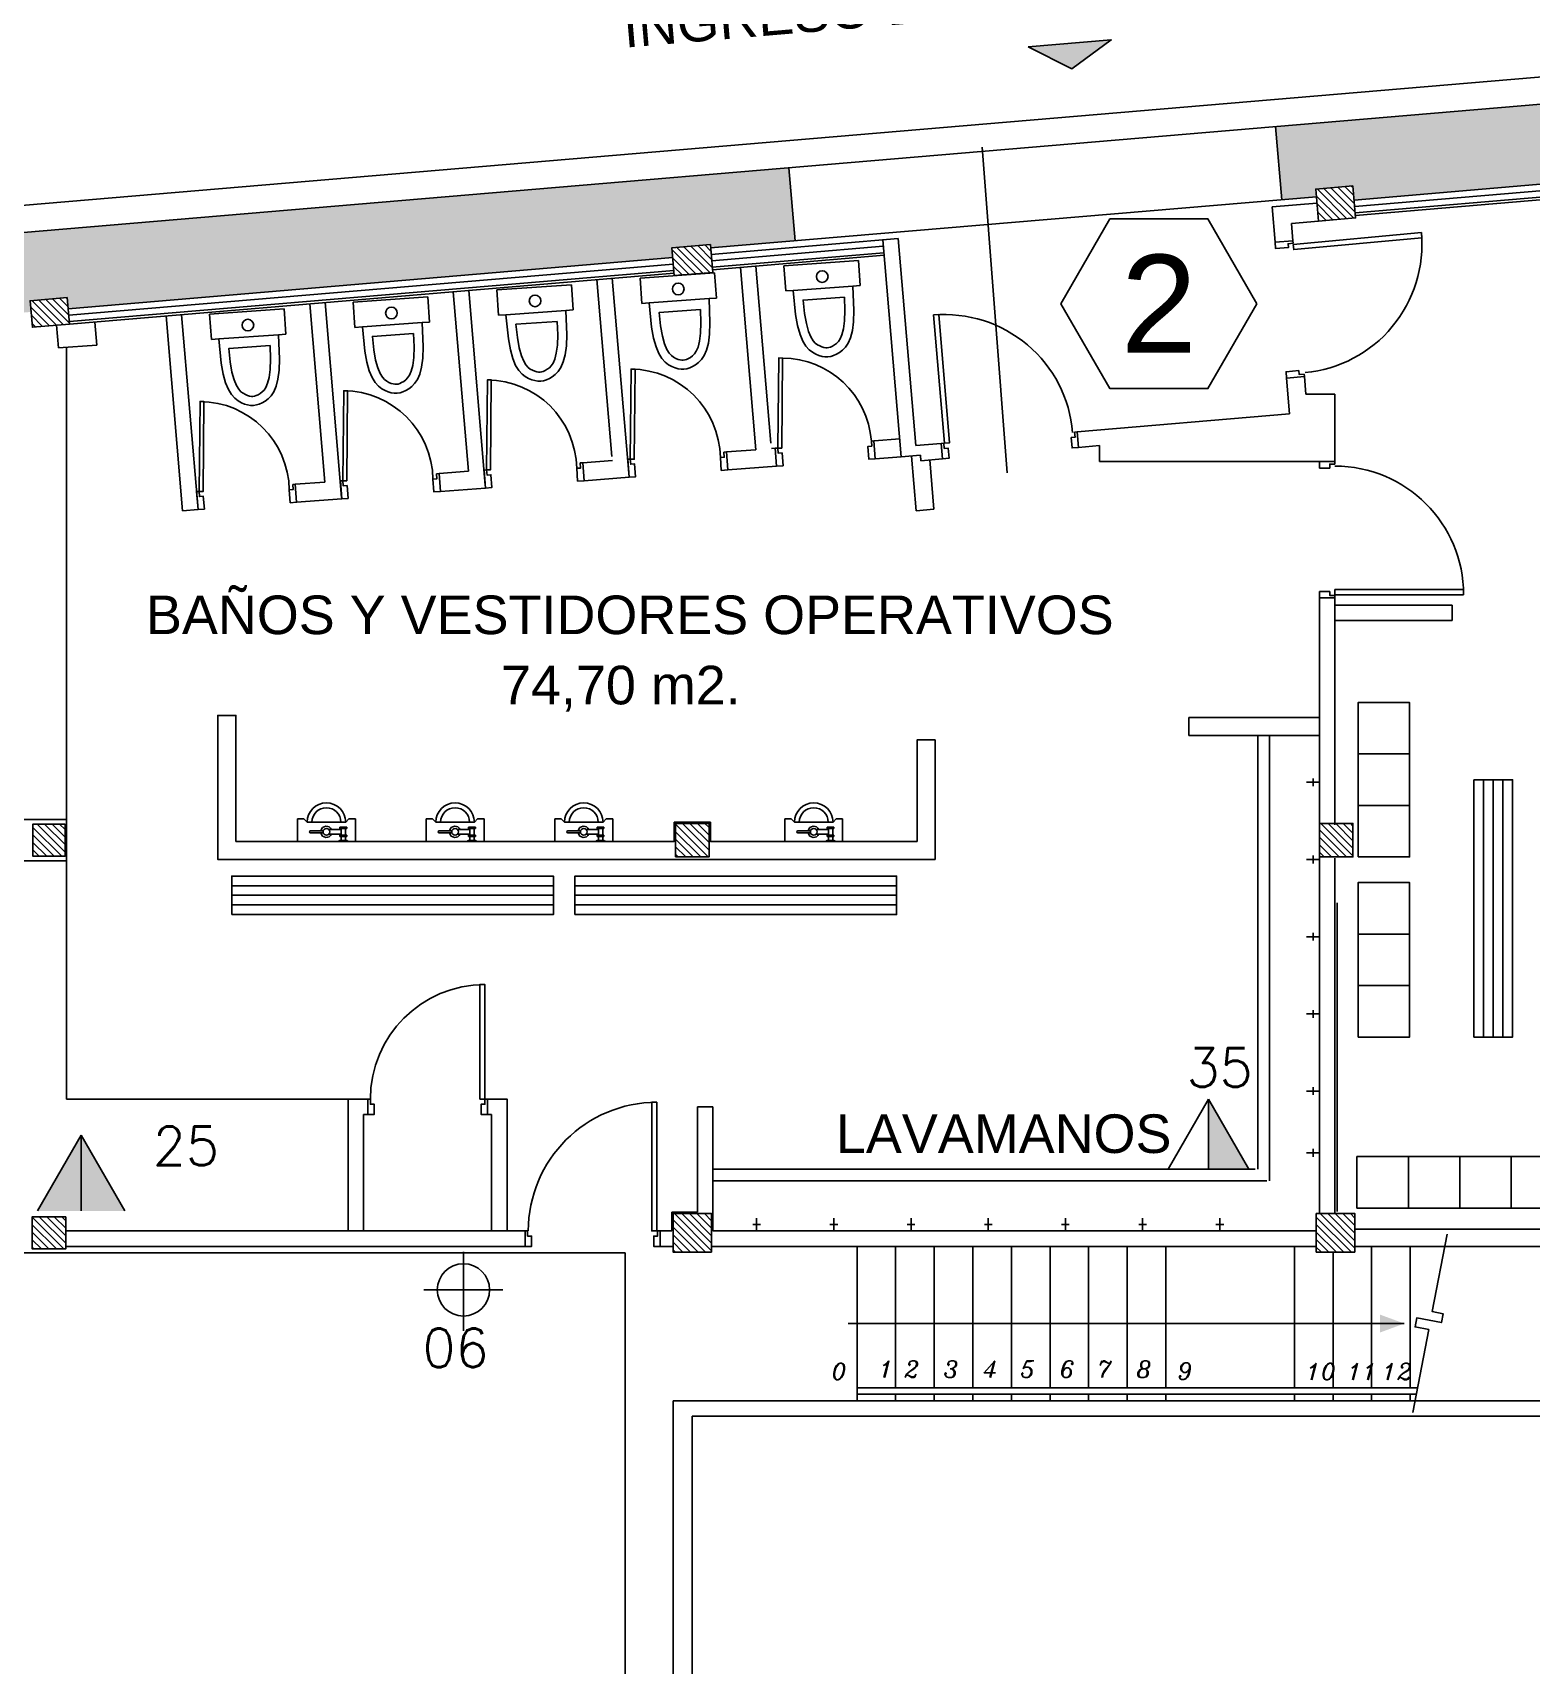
# Model space of a CAD drawing. Header units: millimetres. Extents: x -107 to 237943, y 136 to 168336.
# Drawn here: x 115936 to 127584, y 118508 to 131198 of the extents above; entities that cross this region are included whole.
import ezdxf

# ---------------------------------------------------------------- set-up
doc = ezdxf.new("R2010")
doc.units = ezdxf.units.MM
for name, pattern in [('CONTINUA', [0]), ('DASHED2', [0.375, 0.25, -0.125]), ('HIDDEN2', [4.762499999999999, 3.175, -1.5875])]:
    doc.linetypes.add(name, pattern=pattern)
for name, color, linetype in [('areas verdes', 82, 'Continuous'), ('edificios', 7, 'Continuous'), ('Extintores CO2', 1, 'Continuous'), ('Extintores pqs', 5, 'Continuous'), ('Hidrantes', 5, 'Continuous'), ('mobiliario', 34, 'Continuous'), ('sanitarios', 124, 'CONTINUA'), ('textos', 7, 'Continuous')]:
    doc.layers.add(name, color=color, linetype=linetype)
for name, color, linetype, lineweight in [('Evacuación', 94, 'DASHED2', 35), ('Línea Hidrante', 1, 'Continuous', 60), ('Zona de Seguridad', 94, 'Continuous', 9)]:
    doc.layers.add(name, color=color, linetype=linetype, lineweight=lineweight)
doc.styles.add('CUADRO', font='arial.ttf', dxfattribs={"height": 0.8})
doc.styles.get("Standard").update_dxf_attribs({"font": 'romans.shx', "width": 0.87})
doc.styles.add('style1', font='arial.ttf')
doc.styles.add('TEXTO', font='ITALIC.SHX', dxfattribs={"height": 0.25})
pattern_1 = [(37.50000000000001, (0, 0), (-4.800093887952137, 146.8239711988027), [0, -115.824, 0, -129.54, 0, -123.825]), (7.499999999999999, (0, 0), (134.8569849414008, 215.0475301705063), [0, -62.48400000000001, 0, -104.394, 0, -40.005]), (327.5, (-93.726, 0), (237.2977110724374, 0.4311554035637286), [0, -38.09999999999999, 0, -137.16, 0, -179.07]), (317.5, (-93.726, 0), (229.0669357416892, 66.87879697716488), [0, -19.05, 0, -89.916, 0, -102.87])]
pattern_2 = [(315, (0, 0), (29.18583239347475, 29.18583239347474), [])]

# ---------------------------------------------------------------- blocks, each defined once
blk = doc.blocks.new('INODORO')
at = {"layer": 'sanitarios'}
for p, q in [((0, 0.3121054201341771), (0, -0.3121054201341771)), ((0.2115071796590291, 0.3121054201341771), (0, 0.3121054201341771)), ((0.2115071796590291, 0.2503305696209814), (0.2115071796590291, 0.3121054201341771)), ((0.2115071796590291, -0.2503305696209885), (0.2115071796590291, 0.2503305696209814)), ((0.2115071796590291, -0.3121054201341771), (0.2115071796590291, -0.2503305696209885)), ((0, -0.3121054201341771), (0.2115071796590291, -0.3121054201341771))]:
    blk.add_line(p, q, dxfattribs=at)
blk.add_lwpolyline([(0.2115071796590291, -0.2503305696209885), (0.4143283384887493, -0.2440916638737392), (0.5074643085791157, -0.2341922643520995), (0.5815197301209043, -0.218963123400485), (0.6390573869308858, -0.1994432159516961), (0.6826400628258851, -0.1766715169384767), (0.7148305416227139, -0.1516870012935989), (0.7381916071381971, -0.1255286439497922), (0.7552860431891304, -0.09923541983984308), (0.7682495029562189, -0.07363547023410888), (0.7775091170755424, -0.04871360175332029), (0.783064885547156, -0.02424378735583943), (0.7849168083709905, 0), (0.783064885547156, 0.02424378735582522), (0.7775091170755424, 0.04871360175332029), (0.7682495029561913, 0.07363547023409467), (0.7552860431891304, 0.09923541983984308), (0.7381916071382246, 0.1255286439497922), (0.7148305416227139, 0.1516870012935847), (0.6826400628258851, 0.1766715169384661), (0.6390573869308858, 0.1994432159516997), (0.5815197301209043, 0.218963123400485), (0.5074643085791157, 0.2341922643520711), (0.4143283384887493, 0.2440916638737143), (0.2115071796590291, 0.2503305696209814)], dxfattribs=at)
blk.add_lwpolyline([(0.2972388820518068, -0.1725213394974894), (0.4091952644218919, -0.1690774911266537), (0.4958990345656593, -0.1598617685668913), (0.5618068154772073, -0.1463081506897197), (0.609413930109918, -0.1301572240956297), (0.6418840528714425, -0.1131917705693546), (0.6633511261118299, -0.09653018468211982), (0.6783267769290076, -0.0797613251764524), (0.6900842356556041, -0.06167699081524702), (0.6992974868136441, -0.04348286906159871), (0.7053409950454945, -0.02721701657833719), (0.7085680614872043, -0.01300373226290574), (0.7095613843628783, 1.4210854715202e-14), (0.708568061487231, 0.01300373226290574), (0.7053409950454945, 0.02721701657829811), (0.6992974868136441, 0.04348286906155963), (0.6900842356556041, 0.06167699081525058), (0.6783267769290342, 0.07976132517643819), (0.6633511261118299, 0.09653018468213403), (0.6418840528714282, 0.1131917705693688), (0.609413930109918, 0.1301572240956297), (0.5618068154772349, 0.1463081506897055), (0.4958990345656327, 0.1598617685668806), (0.4091952644218244, 0.1690774911266537), (0.2972388820518068, 0.1725213394974894)], close=True, dxfattribs=at)
blk.add_circle((0.113343560391427, 0), 0.04857581159633313, dxfattribs=at)
blk = doc.blocks.new('uri')
at = {"layer": 'edificios', "color": 116}
for p, q in [((-225, 175), (-225, 0)), ((-225, 175), (-175, 175)), ((-175, 175), (-150, 150)), ((-150, 150), (150, 150)), ((150, 150), (175, 175)), ((175, 175), (225, 175)), ((225, 0), (225, 175)), ((-225, 0), (225, 0)), ((-122.5, 83.75), (-24.50000000186265, 83.75)), ((-24.50000000186265, 66.25249999575317), (-122.5, 66.25249999575317)), ((19.32500000111759, 57.5), (113.75, 57.5)), ((113.75, 92.49999999068677), (19.59999999962747, 92.49999999068677)), ((96.25, 0), (166.25, 0)), ((105, 101.2499999906868), (105, 110.0025000050664)), ((105, 110.0025000050664), (157.5, 110.0025000050664)), ((157.5, 101.2499999906868), (105, 101.2499999906868)), ((105, 40), (105, 48.75)), ((105, 48.75), (157.5, 48.75)), ((157.5, 40), (105, 40)), ((105, 8.75), (157.5, 8.75)), ((113.75, 48.75), (113.75, 101.2499999906868)), ((113.75, 8.75), (113.75, 40)), ((148.75, 101.2499999906868), (148.75, 48.75)), ((148.75, 40), (148.75, 8.75)), ((157.5, 110.0025000050664), (157.5, 101.2499999906868)), ((157.5, 48.75), (157.5, 40))]:
    blk.add_line(p, q, dxfattribs=at)
blk.add_circle((0, 75), 26.25000000000277, dxfattribs=at)
for centre, radius, start, end in [((0, 150), 150.0000000000021, 0, 180), ((0, 150), 112.4999999999918, 0, 180), ((-122.5, 75), 8.749999999995595, 90, 270), ((0, 75), 43.74999999999626, 191.422999999988, 337.1495300004332), ((0, 75), 43.75000000001253, 23.4137000010047, 168.1236999993005), ((105.3749999962747, -0.3850000072270632), 9.142245000001584, 92.40840000043647, 177.5915999995635), ((157.1249999944121, -0.3850000072270632), 9.142245000001584, 2.408400000436477, 87.59159999956353)]:
    blk.add_arc(centre, radius, start, end, dxfattribs=at)
blk = doc.blocks.new('A$C375343D7')
at = {"layer": 'Extintores pqs', "lineweight": -2}
blk.add_hatch(color=256, dxfattribs=at).paths.add_polyline_path([(0, 0.9000000000014552), (0, 0), (0.5196152422686282, 0)])
for p, q in [((0, 0.9000000000014552), (-0.5196152422686282, 0)), ((0, 0), (0, 0.9000000000014552)), ((0, 0.9000000000014552), (0.5196152422686282, 0)), ((-0.5196152422686282, 0), (0, 0)), ((0.5196152422686282, 0), (0, 0))]:
    blk.add_line(p, q, dxfattribs=at)

msp = doc.modelspace()

# ---------------------------------------------------------------- hatches: boundary and pattern name
h = msp.add_hatch(color=256)
h.dxf.hatch_style = 1
h.paths.add_polyline_path([(123672.7262246757, 131086.7808827777), (124012.2903680853, 130916.957471806), (124318.5047150852, 131141.4047308559)])
at = {"layer": 'areas verdes'}
h = msp.add_hatch(dxfattribs=at)
h.set_pattern_fill('AR-SAND', color=82, scale=3)
h.set_pattern_definition(pattern_1)
edge = h.paths.add_edge_path()
edge.add_arc((140845.8633712428, 127622.9747015378), 750, 0, 45.41777620433266)
edge.add_arc((134074.4402825054, 120750.8535896596), 10397.70538366041, 45.4225040356586, 95.49150742444851)
edge.add_line((133079.3984844643, 131100.8376024758), (125595.9682052913, 130467.843836434))
edge.add_line((125595.9682052913, 130467.843836434), (125644.0069300757, 129899.9165251243))
edge.add_line((125644.0069300757, 129899.9165251243), (125913.3298370075, 129922.6974844946))
edge.add_line((125913.3298370075, 129922.6974844946), (125908.2764930808, 129982.4395372296))
edge.add_line((125908.2764930808, 129982.4395372296), (126197.2445812899, 130006.8822047761))
edge.add_line((126197.2445812899, 130006.8822047761), (126206.5159379455, 129897.2736195934))
edge.add_line((126206.5159379455, 129897.2736195934), (130919.6851008039, 130295.9419557831))
edge.add_line((130919.6851008039, 130295.9419557831), (130912.0994453584, 130385.6217072963))
edge.add_line((130912.0994453584, 130385.6217072963), (131201.0675335675, 130410.0643748428))
edge.add_line((131201.0675335675, 130410.0643748428), (131208.653189013, 130320.3846233296))
edge.add_line((131208.653189013, 130320.3846233296), (133081.6552219538, 130478.8144564951))
edge.add_arc((133317.6533913683, 127688.7777427522), 2800.000000000038, 9.094947017729282e-13, 94.83491432300599, ccw=False)
edge.add_line((136117.6533913684, 127688.7777427523), (136117.6533913685, 126892.3050377548))
edge.add_line((136117.6533913685, 126892.3050377548), (136177.6533913685, 126892.3050377548))
edge.add_line((136177.6533913685, 126892.3050377548), (136177.6533913685, 126612.3050377548))
edge.add_line((136177.6533913685, 126612.3050377548), (136117.6533913685, 126612.3050377548))
edge.add_line((136117.6533913685, 126612.3050377548), (136117.6533913685, 122019.3050377548))
edge.add_line((136117.6533913685, 122019.3050377548), (136167.5478497367, 122019.3050377548))
edge.add_line((136167.5478497367, 122019.3050377548), (136167.5478497367, 121719.3050377548))
edge.add_line((136167.5478497367, 121719.3050377548), (136117.5478497367, 121719.3050377548))
edge.add_line((136117.5478497367, 121719.3050377548), (136117.5478497367, 117959.3050377546))
edge.add_line((136117.5478497367, 117959.3050377546), (136167.5478497367, 117959.3050377546))
edge.add_line((136167.5478497367, 117959.3050377546), (136167.5478497367, 117659.3050377546))
edge.add_line((136167.5478497367, 117659.3050377546), (136117.5478497367, 117659.3050377546))
edge.add_line((136117.5478497367, 117659.3050377546), (136117.5478497367, 113899.1551734884))
edge.add_line((136117.5478497367, 113899.1551734884), (136167.5478497367, 113899.1551734884))
edge.add_line((136167.5478497367, 113899.1551734884), (136167.5478497367, 113599.1551734884))
edge.add_line((136167.5478497367, 113599.1551734884), (136114.5478497366, 113599.1551734884))
edge.add_line((136114.5478497366, 113599.1551734884), (136114.5478497366, 109839.1423955291))
edge.add_line((136114.5478497366, 109839.1423955291), (136167.5478497367, 109839.1423955291))
edge.add_line((136167.5478497367, 109839.1423955291), (136167.5478497367, 109539.1423955291))
edge.add_line((136167.5478497367, 109539.1423955291), (136114.5478497366, 109539.1423955291))
edge.add_line((136114.5478497366, 109539.1423955291), (136114.5478497366, 105779.1423955291))
edge.add_line((136114.5478497366, 105779.1423955291), (136167.5478497367, 105779.1423955291))
edge.add_line((136167.5478497367, 105779.1423955291), (136167.5478497367, 105479.1423955291))
edge.add_line((136167.5478497367, 105479.1423955291), (136114.5478497366, 105479.1423955291))
edge.add_line((136114.5478497366, 105479.1423955291), (136114.5478497366, 100949.1423955291))
edge.add_line((136114.5478497366, 100949.1423955291), (136167.5478497367, 100949.1423955291))
edge.add_line((136167.5478497367, 100949.1423955291), (136167.5478497367, 100649.1423955291))
edge.add_line((136167.5478497367, 100649.1423955291), (136114.5478497366, 100649.1423955291))
edge.add_line((136114.5478497366, 100649.1423955291), (136114.5478497366, 96119.14239552907))
edge.add_line((136114.5478497366, 96119.14239552907), (136167.5478497367, 96119.14239552907))
edge.add_line((136167.5478497367, 96119.14239552907), (136167.5478497367, 95819.14239552907))
edge.add_line((136167.5478497367, 95819.14239552907), (136255.7072785764, 95819.14239552907))
edge.add_line((136255.7072785764, 95819.14239552907), (136255.7072785763, 98093.34724958739))
edge.add_line((136255.7072785763, 98093.34724958739), (136305.7072785764, 98093.34724958739))
edge.add_line((136305.7072785764, 98093.34724958739), (136305.7072785764, 95819.14239552907))
edge.add_line((136305.7072785764, 95819.14239552907), (136992.5478497367, 95819.14239552907))
edge.add_line((136992.5478497367, 95819.14239552907), (136992.5478497367, 98786.30503775462))
edge.add_line((136992.5478497367, 98786.30503775462), (141047.6533913685, 98786.30503775462))
edge.add_arc((141047.6533913685, 99336.30503775462), 550, 270, 450)
edge.add_line((141047.6533913685, 99886.30503775462), (136992.5478497367, 99886.30503775462))
edge.add_line((136992.5478497367, 99886.30503775462), (136992.5478497367, 108667.3050377546))
edge.add_line((136992.5478497367, 108667.3050377546), (141047.6533913685, 108667.3050377546))
edge.add_arc((141047.6900589387, 109217.3050377546), 550.0000012222824, 269.9961801872486, 450.0038198127514)
edge.add_line((141047.6533913685, 109767.3050377546), (136992.5478497367, 109767.3050377546))
edge.add_line((136992.5478497367, 109767.3050377546), (136992.5478497367, 118567.3050377546))
edge.add_line((136992.5478497367, 118567.3050377546), (141047.6533913685, 118567.3050377546))
edge.add_arc((141047.6538457501, 119117.3050377546), 550.0000000001877, 269.9999526651943, 450.0000473348057)
edge.add_line((141047.6533913685, 119667.3050377546), (136992.5478497367, 119667.3050377546))
edge.add_line((136992.5478497367, 119667.3050377546), (136992.5478497367, 125267.3050377546))
edge.add_line((136992.5478497367, 125267.3050377546), (136992.5478497367, 126442.3050377546))
edge.add_line((136992.5478497367, 126442.3050377546), (138167.5478497367, 126442.3050377546))
edge.add_line((138167.5478497367, 126442.3050377546), (138167.5478497367, 125467.3050377546))
edge.add_line((138167.5478497367, 125467.3050377546), (141042.2959111457, 125467.3050377546))
edge.add_arc((141037.6670330364, 126025.4821830003), 558.1963382064563, 270.4751342872455, 360.0000000000015)
edge.add_line((141595.8633712428, 126025.4821830003), (141595.8633712428, 127622.9747015378))
h = msp.add_hatch(dxfattribs=at)
h.set_pattern_fill('AR-SAND', color=82, scale=3)
h.set_pattern_definition(pattern_1)
h.paths.add_polyline_path([(105918.3947582301, 128306.6280781154), (106207.3628464391, 128331.0707456619), (106217.8984790023, 128206.5155352269), (110931.0676418607, 128605.1838714166), (110923.7348415968, 128691.8742978793), (111212.7029298058, 128716.3169654258), (111220.0357300698, 128629.6265389631), (115923.2404242686, 129027.4520201641), (115915.9076240047, 129114.1424466268), (116204.8757122137, 129138.5851141734), (116212.2085124777, 129051.8946877107), (120910.4310500839, 129449.2987479928), (120904.1059108424, 129524.0763225275), (121203.0384158863, 129549.3618406791), (121205.1493021025, 129524.4063503184), (121861.1802499274, 129579.897413215), (121813.1377654395, 130147.8691727984), (101002.86650821, 128387.6106437484), (101044.6636182372, 127893.4734570334), (101244.6636182372, 127893.4734570334), (101244.6636182372, 127785.8492703608), (105928.9303907932, 128182.0728676804)])
at = {"layer": 'edificios'}
h = msp.add_hatch(dxfattribs=at)
h.set_pattern_fill('ANSI31', color=1, scale=13, angle=270)
h.set_pattern_definition(pattern_2)
h.paths.add_polyline_path([(131201.0675335675, 130410.0643748428), (130912.0994453584, 130385.6217072963), (130933.1707104848, 130136.5112864264), (131222.1387986939, 130160.9539539729)])
h.paths.add_polyline_path([(126197.2445812899, 130006.8822047761), (125908.2764930808, 129982.4395372296), (125929.3477582072, 129733.3291163597), (126218.3158464162, 129757.7717839062)])
h.paths.add_polyline_path([(121202.8938815963, 129551.4011704255), (120903.9613765524, 129526.1156522739), (120922.7361701169, 129309.407665238), (121221.6686751608, 129334.6931833896)])
h.paths.add_polyline_path([(116204.8757122137, 129138.5851141734), (115915.9076240047, 129114.1424466268), (115933.3546315292, 128907.8790181466), (116222.3227197383, 128932.3216856931)])
h.paths.add_polyline_path([(110944.8061067231, 128442.7638770094), (111233.7741949321, 128467.2065445559), (111212.7029298058, 128716.3169654258), (110923.7348415968, 128691.8742978793)])
h.paths.add_polyline_path([(106207.3628464391, 128331.0707456619), (105918.3947582301, 128306.6280781154), (105939.4660233563, 128057.5176572455), (106228.4341115654, 128081.9603247919)])
h.paths.add_polyline_path([(101212.56044132, 127913.5980226476), (100944.6636182372, 127890.9376900692), (100944.6636182372, 127640.0449342312), (101233.6317064463, 127664.4876017777)])
h.paths.add_polyline_path([(95985.35732086354, 127182.1881696662), (96264.36099223782, 127205.7879866077), (96240.76117529633, 127484.791657982), (95961.75750392204, 127461.1918410405)])
h.paths.add_polyline_path([(91295.59186601086, 127094.3692944878), (91006.58404420747, 127070.4010042596), (91027.24636336969, 126821.2563302912), (91316.25418517308, 126845.2246205194)])
h.paths.add_polyline_path([(86070.88308355438, 126402.0169561465), (86359.85117176348, 126426.459623693), (86338.77990663717, 126675.5700445629), (86049.81181842808, 126651.1273770164)])
h.paths.add_polyline_path([(81336.64265556965, 126252.4590408267), (81047.67456736058, 126228.0163732801), (81068.74583248688, 125978.9059524102), (81357.71392069595, 126003.3486199568)])
h.paths.add_polyline_path([(75931.66752884712, 125549.3986739232), (76225.61782547359, 125574.2627667722), (76204.54656034727, 125823.3731876421), (75910.5962637208, 125798.5090947931)])
h.paths.add_polyline_path([(71195.73759899964, 125404.3050377549), (70920.73759899964, 125404.3050377549), (70920.73759899964, 125129.3050377549), (71195.73759899964, 125129.3050377549)])
h = msp.add_hatch(dxfattribs=at)
h.set_pattern_fill('ANSI31', color=1, scale=13, angle=270)
h.set_pattern_definition(pattern_2)
h.paths.add_polyline_path([(130932.7376902152, 126622.3050377549), (131192.7376902152, 126622.3050377549), (131192.7376902152, 126882.3050377549), (130932.7376902152, 126882.3050377549)])
h.paths.add_polyline_path([(125937.6533913685, 124791.476991772), (126197.6533913685, 124791.476991772), (126197.6533913685, 125051.476991772), (125937.6533913685, 125051.476991772)])
h.paths.add_polyline_path([(120932.7375989996, 124791.476991772), (121192.7375989996, 124791.476991772), (121192.7375989996, 125051.476991772), (120932.7375989996, 125051.476991772)])
h.paths.add_polyline_path([(116187.6782675574, 125046.476991772), (115937.6782675574, 125046.476991772), (115937.6782675574, 124796.476991772), (116187.6782675574, 124796.476991772)])
h.paths.add_polyline_path([(110937.7375989995, 124791.476991772), (111192.7375989995, 124791.476991772), (111192.7375989995, 125051.476991772), (110937.7375989995, 125051.476991772)])
h.paths.add_polyline_path([(105932.7375989995, 124791.476991772), (106192.7375989995, 124791.476991772), (106192.7375989995, 125051.476991772), (105932.7375989995, 125051.476991772)])
h.paths.add_polyline_path([(101192.7375989995, 125046.476991772), (100932.7375989995, 125046.476991772), (100932.7375989995, 124796.476991772), (101192.7375989995, 124796.476991772)])
h = msp.add_hatch(dxfattribs=at)
h.set_pattern_fill('ANSI31', color=1, scale=13, angle=270)
h.set_pattern_definition(pattern_2)
h.paths.add_polyline_path([(76185.73759899964, 122114.3050377548), (75875.73759899964, 122114.3050377548), (75875.73759899964, 121614.3050377548), (76185.73759899964, 121614.3050377548)])
h.paths.add_polyline_path([(81272.73759899955, 121994.3050377548), (81012.73759899955, 121994.3050377548), (81012.73759899955, 121744.3050377548), (81272.73759899955, 121744.3050377548)])
h.paths.add_polyline_path([(86242.73759899955, 121994.3050377548), (85982.73759899955, 121994.3050377548), (85982.73759899955, 121744.3050377548), (86242.73759899955, 121744.3050377548)])
h.paths.add_polyline_path([(91262.73759899955, 122114.3050377548), (90962.73759899955, 122114.3050377548), (90962.73759899955, 121614.3050377548), (91262.73759899955, 121614.3050377548)])
h.paths.add_polyline_path([(95932.73759899955, 121994.3050377548), (96192.73759899955, 121994.3050377548), (96192.73759899955, 121744.3050377548), (95932.73759899955, 121744.3050377548)])
h.paths.add_polyline_path([(101192.7375989995, 121994.3050377548), (100932.7375989995, 121994.3050377548), (100932.7375989995, 121744.3050377548), (101192.7375989995, 121744.3050377548)])
h.paths.add_polyline_path([(106212.7375989995, 122114.3050377548), (105912.7375989995, 122114.3050377548), (105912.7375989995, 121614.3050377548), (106212.7375989995, 121614.3050377548)])
h.paths.add_polyline_path([(110937.7375989995, 121994.3050377548), (111187.7375989995, 121994.3050377548), (111187.7375989995, 121744.3050377548), (110937.7375989995, 121744.3050377548)])
h.paths.add_polyline_path([(116192.6782675574, 121994.3050377548), (115932.6782675574, 121994.3050377548), (115932.6782675574, 121744.3050377548), (116192.6782675574, 121744.3050377548)])
h.paths.add_polyline_path([(121212.7375989995, 121719.3050377548), (120912.7375989996, 121719.3050377548), (120912.7375989996, 122019.3050377548), (121212.7375989995, 122019.3050377548)])
h.paths.add_polyline_path([(126212.7375989996, 121719.305037755), (125912.7375989996, 121719.305037755), (125912.7375989996, 122019.305037755), (126212.7375989996, 122019.305037755)])
h.paths.add_polyline_path([(131212.7376902152, 121719.305037755), (130912.7376902152, 121719.305037755), (130912.7376902152, 122019.305037755), (131212.7376902152, 122019.305037755)])
msp.add_hatch(color=256, dxfattribs=at).paths.add_polyline_path([(126406.3717392285, 121234.4683387787), (126596.6684675803, 121164.3960731821), (126406.3717392285, 121094.3238075855)])
at = {"layer": 'Extintores CO2'}
for color, points in [(256, [(115973.3346836515, 122039.7394384589), (116313.1275559015, 122039.7394384663), (116313.1275559015, 122628.2779572677)]), (5, [(116313.1275559015, 122039.7394384589), (116652.9204281591, 122039.7394384738), (116313.1275559015, 122628.2779572751)])]:
    msp.add_hatch(color=color, dxfattribs=at).paths.add_polyline_path(points)

# ---------------------------------------------------------------- linework, layer by layer
at = {"color": 0}
msp.add_lwpolyline([(123672.7262246757, 131086.7808827777), (124012.2903680853, 130916.957471806), (124318.5047150852, 131141.4047308559)], close=True, dxfattribs=at)
at = {"layer": 'edificios'}
for p, q in [((125644.0106897793, 129899.8720768506), (125595.9682052913, 130467.843836434)), ((130919.6851008039, 130295.9419557831), (126206.5159379455, 129897.2736195934)), ((121861.1802499274, 129579.897413215), (121813.1377654395, 130147.8691727983)), ((130929.7993080645, 130176.3689537656), (126216.6301452061, 129777.7006175758)), ((125913.3298370075, 129922.6974844946), (121205.1455423989, 129524.4507985921)), ((125917.5478497364, 129872.8309520468), (125568.7932605185, 129843.33118087)), ((125591.9716521575, 129569.309717913), (125568.7932605185, 129843.33118087)), ((125929.3477582072, 129733.3291163597), (125719.4693487631, 129715.5763318947)), ((125730.8478319313, 129581.0567046249), (125719.4693487631, 129715.5763318947)), ((122662.5478497364, 129597.5033774451), (121209.3635551278, 129474.5842661444)), ((122685.6639311415, 127900.4787067558), (122542.9748477188, 129587.3891701845)), ((122798.6682224522, 127988.2500586256), (122662.5478497364, 129597.5033774451)), ((120910.4310500839, 129449.2987479928), (116212.2085124777, 129051.8946877107)), ((122553.0890549794, 129467.8161681669), (121219.4777623884, 129355.0112641268)), ((120920.5452573446, 129329.7257459752), (116222.3227197383, 128932.3216856931)), ((116434.4198596332, 128769.6193595872), (116419.2485487423, 128948.9788626136)), ((116136.2194737556, 128748.3438154404), (116121.3797401696, 128923.783318339)), ((116136.2194737556, 128748.3438154404), (116434.4198596332, 128769.6193595872)), ((125704.9136332345, 128234.0778620504), (125681.313816293, 128513.0815334246)), ((125831.6533913681, 128389.3050377548), (125820.1899960668, 128524.8285201365)), ((125831.6533913681, 128389.3050377548), (126057.6533913682, 128389.3050377548)), ((126057.6533913685, 127864.3050377548), (126057.6533913682, 128389.3050377548)), ((124054.1847436365, 128094.4492348621), (125704.9136332345, 128234.0778620504)), ((121556.9136742291, 127956.6429448138), (121327.5294548201, 127939.3961190944)), ((121707.6004593612, 127967.9727072887), (121677.6848989163, 127965.7234311239)), ((122798.6682224522, 127988.2500586256), (122997.9565591482, 128005.1070707266)), ((124064.2989508972, 127974.8762328446), (124227.6533913684, 127988.6937388031)), ((124227.6533913683, 127864.3050377548), (124227.6533913684, 127988.6937388031)), ((120441.1750671923, 127872.7533496465), (120210.681864876, 127855.423142276)), ((121718.0970814636, 127828.3667585439), (121338.0260769224, 127799.7901703513)), ((122685.6639311415, 127900.4787067558), (122484.7892273118, 127886.0124233318)), ((122685.6639311415, 127900.4787067558), (122835.1364102683, 127913.1219925155)), ((122801.3745106682, 127481.6756060481), (122765.379265797, 127907.2215115943)), ((122838.681906845, 127871.2061351089), (122835.1364102683, 127913.1219925155)), ((122838.681906845, 127871.2061351088), (123008.0707664088, 127885.534068709)), ((122940.8763463553, 127493.4755145188), (122908.4265980608, 127877.1055626585)), ((125937.6533913683, 127864.3050377548), (124227.6533913683, 127864.3050377548)), ((118206.2247908648, 127704.7130284477), (117976.9866849875, 127687.4771886393)), ((119323.1210853195, 127788.6896672364), (119093.8342749316, 127771.4501654577)), ((120571.3339310742, 127742.1445055625), (120221.1784869782, 127715.817193533)), ((118337.6387511857, 127574.1985519258), (117987.4833070898, 127547.8712398962)), ((119454.4863411301, 127658.1715287442), (119104.3308970339, 127631.8442167147)), ((117220.7019214794, 127491.3426777093), (117101.128919462, 127481.2284704487)), ((122940.8763463553, 127493.4755145188), (122801.3745106682, 127481.6756060481)), ((125937.6533913686, 122019.3050377548), (125937.6533913683, 126804.3050377548)), ((125937.6533913684, 126804.3050377548), (126057.6533913685, 126804.3050377548)), ((126057.6533913685, 125041.3714501398), (126057.6533913685, 126804.3050377548)), ((126057.6533913685, 126747.9409080421), (126967.6533913685, 126747.9409080421)), ((126967.6533913685, 126747.9409080421), (126967.6533913685, 126627.940908042)), ((126057.6533913685, 126627.940908042), (126967.6533913685, 126627.940908042)), ((124922.6533913684, 125874.3050377548), (125937.6533913684, 125874.3050377548)), ((124922.6533913684, 125734.3050377548), (125937.6533913684, 125734.3050377548)), ((125457.6533913685, 125734.3050377548), (125457.6533913685, 122364.3050377548)), ((125547.6533913685, 125734.3050377548), (125547.6533913686, 122274.3050377548)), ((125887.6533913686, 125341.3714501398), (125887.6533913686, 125401.3714501398)), ((116197.6782675574, 125081.476991772), (115204.6533913684, 125081.476991772)), ((115204.6533913684, 124761.476991772), (116197.6782675574, 124761.476991772)), ((125887.6533913686, 124741.3714501399), (125887.6533913686, 124801.3714501398)), ((125887.6533913686, 124741.3714501399), (125887.6533913686, 124801.3714501398)), ((125887.6533913686, 124741.3714501399), (125887.6533913686, 124801.3714501398)), ((125887.6533913686, 124141.3714501398), (125887.6533913686, 124201.3714501398)), ((125887.6533913686, 124141.3714501398), (125887.6533913686, 124201.3714501398)), ((125887.6533913686, 123541.3714501398), (125887.6533913686, 123601.3714501398)), ((125887.6533913686, 122941.3714501398), (125887.6533913686, 123001.3714501398)), ((116197.6782675574, 122909.3050377548), (118387.8680168204, 122909.3050377549)), ((121102.7375989996, 122849.3050377548), (121222.7375989995, 122849.3050377548)), ((118540.3680168203, 122789.3050377548), (118507.8680168204, 122789.3050377548)), ((119470.3680168203, 122789.3050377548), (119502.8680168203, 122789.3050377548)), ((125887.6533913686, 122461.3714501398), (125887.6533913686, 122521.3714501397)), ((121222.7375989995, 122364.3050377548), (125437.6533913685, 122364.3050377548)), ((121222.7375989995, 122274.3050377548), (125527.6533913686, 122274.3050377548)), ((120902.7375989996, 121884.3050377549), (120902.7375989996, 122029.3050377548)), ((120902.7375989996, 122029.3050377548), (121102.7375989996, 122029.3050377548)), ((116192.6782675574, 121884.3050377549), (119762.8680168204, 121884.3050377549)), ((120812.7375989997, 121884.3050377549), (120902.7375989996, 121884.3050377549)), ((125912.7375989996, 121884.3050377548), (121222.7375989995, 121884.3050377548)), ((121532.5478497369, 121934.3050377548), (121592.5478497368, 121934.3050377548)), ((122132.5478497368, 121934.3050377548), (122192.5478497367, 121934.3050377548)), ((122732.5478497369, 121934.3050377548), (122792.5478497369, 121934.3050377548)), ((123332.5478497368, 121934.3050377548), (123392.5478497368, 121934.3050377548)), ((123932.547849737, 121934.3050377548), (123992.5478497369, 121934.3050377548)), ((124532.5478497369, 121934.3050377548), (124592.5478497368, 121934.3050377548)), ((125132.547849737, 121934.3050377548), (125192.547849737, 121934.3050377548)), ((126212.7375989996, 121899.3050377548), (130912.7376902152, 121899.3050377548)), ((116192.6782675574, 121764.3050377548), (119762.8680168204, 121764.3050377548)), ((120812.8680168204, 121764.3050377548), (120912.7375989996, 121764.3050377548)), ((125912.7375989996, 121764.3050377548), (121212.7375989995, 121764.3050377548)), ((122342.7375989995, 120564.3050377548), (122342.7375989995, 121764.3050377548)), ((122642.7375989995, 120664.3050377553), (122642.7375989995, 121764.3050377552)), ((122942.7375989994, 120664.3050377552), (122942.7375989995, 121764.3050377552)), ((123242.7375989994, 120664.3050377552), (123242.7375989996, 121764.3050377552)), ((123542.7375989996, 120664.3050377552), (123542.7375989996, 121764.3050377551)), ((123842.7375989995, 120664.3050377552), (123842.7375989995, 121764.3050377551)), ((124142.7375989995, 120664.3050377551), (124142.7375989995, 121764.3050377551)), ((124442.7375989994, 120664.3050377551), (124442.7375989997, 121764.3050377551)), ((124742.7375989996, 120664.3050377551), (124742.7375989996, 121764.305037755)), ((125742.7375989996, 120664.3050377549), (125742.7375989996, 121764.305037755)), ((126042.7375989996, 120664.3050377549), (126042.7375989996, 121719.305037755)), ((126212.7375989996, 121764.3050377548), (130912.7376902152, 121764.3050377548)), ((126342.7375989995, 120664.3050377549), (126342.7375989998, 121764.3050377548)), ((126642.7375989997, 120664.3050377549), (126642.7375989997, 121764.3050377548)), ((126596.278123536, 121164.3050377547), (122274.0263672269, 121164.3050377548)), ((120912.7375989998, 117964.3050377546), (120912.7375989993, 120564.3050377546)), ((126700.3156475654, 120664.3050377549), (122342.7375989995, 120664.3050377548)), ((126690.7525900702, 120614.3050377548), (122342.7375989995, 120614.3050377546)), ((122642.7375989995, 120564.3050377548), (122642.7375989995, 120614.3050377548)), ((122942.7375989997, 120564.3050377547), (122942.7375989997, 120614.3050377548)), ((123242.7375989994, 120564.3050377547), (123242.7375989996, 120614.3050377548)), ((123542.7375989996, 120564.3050377547), (123542.7375989996, 120614.3050377548)), ((123842.7375989995, 120564.3050377547), (123842.7375989995, 120614.3050377546)), ((124142.7375989997, 120564.3050377547), (124142.7375989997, 120614.3050377546)), ((124442.7375989994, 120564.3050377547), (124442.7375989997, 120614.3050377546)), ((124742.7375989996, 120564.3050377546), (124742.7375989996, 120614.3050377546)), ((125742.7375989996, 120564.3050377546), (125742.7375989996, 120614.3050377546)), ((126042.7375989998, 120564.3050377546), (126042.7375989998, 120614.3050377546)), ((126342.7375989997, 120564.3050377546), (126342.7375989997, 120614.3050377546)), ((126642.7375989995, 120564.3050377549), (126642.7375989995, 120614.305037755)), ((126642.7375989999, 120564.3050377546), (126642.7375989999, 120614.3050377546)), ((121062.7375989997, 117964.3050377546), (121062.7375989994, 120444.3050377547))]:
    msp.add_line(p, q, dxfattribs=at)
at = {"layer": 'edificios', "color": 4, "ltscale": 0.25}
for p, q in [((130923.8993538292, 130246.1198716092), (126210.7301909707, 129847.4515354194)), ((130928.1136068544, 130196.2977874352), (126214.944443996, 129797.6294512454)), ((122547.1891007441, 129537.5670860105), (121213.5778081531, 129424.7621819705)), ((122551.4033537693, 129487.7450018366), (121217.7920611783, 129374.9400977965)), ((120914.6453031092, 129399.4766638189), (116216.422765503, 129002.0726035367)), ((120918.8595561345, 129349.6545796449), (116220.6370185282, 128952.2505193627))]:
    msp.add_line(p, q, dxfattribs=at)
at = {"layer": 'edificios', "color": 0}
for p, q in [((121556.9136742291, 127956.6429448138), (121437.0743694825, 129373.4169004011)), ((121672.9607549973, 128008.4415844595), (121556.6473714999, 129383.5311076617)), ((119452.7312924737, 127680.1412132407), (119324.6180005057, 129194.73257213)), ((120437.3730674826, 127903.9281094331), (120321.0596839853, 129279.0176326352)), ((120568.7459779707, 127774.5404810065), (120440.6326860029, 129289.1318398959)), ((118206.2247908648, 127704.7130284477), (118089.030312991, 129090.2190971035)), ((118336.7166069764, 127585.7419454748), (118208.6033150086, 129100.3333043642)), ((119323.1210853195, 127788.6896672364), (119205.0449984882, 129184.6183648694)), ((117101.128919462, 127481.2284704487), (116973.015627494, 128995.8198293377)), ((117220.7019214794, 127491.3426777093), (117092.5886295114, 129005.9340365983)), ((116197.6782675574, 128752.7286832765), (116197.6782675574, 122909.3050377548)), ((122674.8702470805, 128040.6993032832), (122475.433177448, 128025.7041288512)), ((124922.6533913684, 125874.3050377548), (124922.6533913684, 125734.3050377548)), ((125937.6533913686, 125371.3714501398), (125837.6533913684, 125371.3714501397)), ((125937.6533913686, 124771.3714501398), (125837.6533913684, 124771.3714501398)), ((125937.6533913686, 124771.3714501398), (125837.6533913684, 124771.3714501398)), ((125937.6533913686, 124771.3714501398), (125837.6533913684, 124771.3714501398)), ((126057.6533913685, 122019.3050377548), (126057.6533913685, 124781.3714501398)), ((125937.6533913686, 124171.3714501398), (125837.6533913684, 124171.3714501398)), ((125937.6533913686, 124171.3714501398), (125837.6533913684, 124171.3714501398)), ((125937.6533913686, 123571.3714501398), (125837.6533913684, 123571.3714501397)), ((125937.6533913686, 122971.3714501398), (125837.6533913684, 122971.3714501398)), ((121102.7375989996, 122029.3050377548), (121102.7375989996, 122849.3050377548)), ((121222.7375989995, 121884.3050377548), (121222.7375989995, 122849.3050377548)), ((118507.8680168204, 121884.3050377549), (118507.8680168204, 122789.3050377548)), ((119502.8680168203, 121884.3050377549), (119502.8680168203, 122789.3050377548)), ((125937.6533913686, 122491.3714501397), (125837.6533913687, 122491.3714501397)), ((121562.5478497368, 121884.3050377548), (121562.5478497368, 121984.3050377548)), ((122162.5478497368, 121884.3050377548), (122162.5478497368, 121984.3050377548)), ((122762.5478497369, 121884.3050377548), (122762.5478497369, 121984.3050377548)), ((123362.5478497368, 121884.3050377548), (123362.5478497368, 121984.3050377548)), ((123962.547849737, 121884.3050377548), (123962.547849737, 121984.3050377548)), ((124562.5478497368, 121884.3050377548), (124562.5478497368, 121984.3050377548)), ((125162.547849737, 121884.3050377548), (125162.547849737, 121984.3050377548))]:
    msp.add_line(p, q, dxfattribs=at)
at = {"layer": 'edificios', "ltscale": 0.25}
for p, q in [((131057.7376902152, 120564.3050377547), (120912.7375989993, 120564.3050377546)), ((131177.7376902152, 120444.3050377547), (121062.7375989994, 120444.3050377547))]:
    msp.add_line(p, q, dxfattribs=at)
at = {"layer": 'edificios'}
for points in [[(138167.5478497367, 125267.3050377546), (141042.2959111457, 125267.3050377546, 0.4115465611067155), (141797.6533913685, 126029.5786309016), (141797.6533913685, 127622.9747015378, 0.2008080742280266), (141513.9553491057, 128300.8812965243, 0.2210757600631533), (133060.1019761689, 131309.9553020718), (70920.73759899965, 126053.8322663542)], [(138167.5478497367, 125267.3050377546), (138167.5478497367, 125467.3050377546), (141042.2959111457, 125467.3050377546, 0.4117867796475361), (141595.8633712428, 126025.4821830003), (141595.8633712428, 127622.9747015378, 0.2008080742280266), (141372.312454341, 128157.1575942862, 0.2220105656595446), (133079.3984844643, 131100.8376024758), (70920.73759899964, 125843.0823514503)]]:
    msp.add_lwpolyline(points, format="xyb", dxfattribs=at)
at = {"layer": 'edificios', "color": 1}
for points in [[(126197.2445812899, 130006.8822047761), (125908.2764930808, 129982.4395372296), (125929.3477582072, 129733.3291163597), (126218.3158464162, 129757.7717839062)], [(121202.8938815963, 129551.4011704255), (120903.9613765524, 129526.1156522739), (120922.7361701169, 129309.407665238), (121221.6686751608, 129334.6931833896)], [(116204.8757122137, 129138.5851141734), (115915.9076240047, 129114.1424466268), (115933.3546315292, 128907.8790181466), (116222.3227197383, 128932.3216856931)], [(116187.6782675574, 125046.476991772), (115937.6782675574, 125046.476991772), (115937.6782675574, 124796.476991772), (116187.6782675574, 124796.476991772)], [(120932.7375989996, 124791.476991772), (121192.7375989996, 124791.476991772), (121192.7375989996, 125051.476991772), (120932.7375989996, 125051.476991772)], [(125937.6533913685, 124791.476991772), (126197.6533913685, 124791.476991772), (126197.6533913685, 125051.476991772), (125937.6533913685, 125051.476991772)], [(116192.6782675574, 121994.3050377548), (115932.6782675574, 121994.3050377548), (115932.6782675574, 121744.3050377548), (116192.6782675574, 121744.3050377548)], [(121212.7375989995, 121719.3050377548), (120912.7375989996, 121719.3050377548), (120912.7375989996, 122019.3050377548), (121212.7375989995, 122019.3050377548)], [(126212.7375989996, 121719.305037755), (125912.7375989996, 121719.305037755), (125912.7375989996, 122019.305037755), (126212.7375989996, 122019.305037755)]]:
    msp.add_lwpolyline(points, close=True, dxfattribs=at)
at = {"layer": 'edificios', "color": 4}
for points in [[(125732.5335331415, 129561.1278709553), (125730.8478319313, 129581.0567046249), (125591.9716521574, 129569.309717913), (125596.1859051827, 129519.487633739), (125695.2044176174, 129527.8632180307), (125692.6758658023, 129557.7564685351)], [(126729.1244755671, 129644.1968758025), (126732.8333098469, 129604.3691901016), (125737.1411673258, 129511.6483331071), (125733.432333046, 129551.4760188079)], [(122937.7944340124, 129003.589217889), (122977.6521013516, 129006.9606203092), (123061.9371618568, 128010.5189368296), (123022.0794945176, 128007.1475344094)], [(120580.7810159352, 127883.2499717505), (120610.7797077248, 127882.9698094566), (120617.316827916, 128582.9392845479), (120587.3181361264, 128583.2194468418)], [(121727.5441663246, 127969.4722247318), (121757.5428581142, 127969.1920624379), (121764.0799783054, 128669.1615375292), (121734.0812865157, 128669.4416998231)], [(125818.5042948567, 128544.7573538061), (125778.6466275175, 128541.3859513859), (125776.1180757023, 128571.2792018903), (125677.0995632677, 128562.9036175986), (125681.313816293, 128513.0815334246), (125820.1899960668, 128524.8285201365)], [(119463.933425991, 127799.2769949321), (119493.9321177807, 127798.9968326382), (119500.4692379718, 128498.9663077295), (119470.4705461822, 128499.2464700234)], [(117230.2382461026, 127631.3310412954), (117260.2369378922, 127631.0508790015), (117266.7740580834, 128331.0203540928), (117236.7753662938, 128331.3005163867)], [(118347.0858360467, 127715.3040181138), (118377.0845278363, 127715.0238558199), (118383.6216480275, 128414.9933309112), (118353.6229562379, 128415.2734932051)], [(124034.2559099669, 128092.763533652), (124037.6273123872, 128052.9058663128), (124007.7340618828, 128050.3773144977), (124014.4768667232, 127970.6619798193), (124064.2989508972, 127974.8762328445), (124054.1847436365, 128094.4492348621)], [(121307.5857478567, 127937.896601653), (121310.584782743, 127898.0091877264), (121280.6692222981, 127895.7599115617), (121288.1668095141, 127796.0413767435), (121338.0260769224, 127799.7901703514), (121327.52945482, 127939.3961190962)], [(121727.5441663246, 127969.4722247318), (121730.5432012109, 127929.5848108052), (121760.4587616558, 127931.83408697), (121767.9563488719, 127832.1155521518), (121718.0970814636, 127828.3667585439), (121707.6004593613, 127967.9727072886)], [(122454.348898246, 128024.1188546344), (122457.3479331324, 127984.2314407078), (122427.4323726875, 127981.982164543), (122434.9299599035, 127882.2636297248), (122484.7892273117, 127886.0124233328), (122474.2926052094, 128025.6183720775)], [(123017.8853928177, 128006.7927719367), (122997.9565591482, 128005.1070707266), (123008.0707664088, 127885.534068709), (123057.8928505827, 127889.7483217343), (123051.1500457424, 127969.4636564127), (123021.2567952379, 127966.9351045975)], [(119463.933425991, 127799.2769949321), (119466.9324608774, 127759.3895810055), (119496.8480213223, 127761.6388571703), (119504.3456085383, 127661.9203223521), (119454.4863411301, 127658.1715287442), (119443.9897190277, 127797.7774774889)], [(120190.7381579125, 127853.9236248346), (120193.7371927989, 127814.036210908), (120163.821632354, 127811.7869347433), (120171.31921957, 127712.0683999251), (120221.1784869782, 127715.817193533), (120210.6818648758, 127855.4231422778)], [(120580.7810159352, 127883.2499717505), (120583.7800508215, 127843.3625578239), (120613.6956112664, 127845.6118339887), (120621.1931984825, 127745.8932991705), (120571.3339310742, 127742.1445055625), (120560.8373089719, 127881.7504543073)], [(126057.6533913684, 127844.3050377548), (126057.6533913684, 127864.3050377548), (125937.6533913683, 127864.3050377548), (125937.6533913683, 127814.3050377548), (126017.6533913684, 127814.3050377548), (126017.6533913684, 127844.3050377548)], [(117957.0429780241, 127685.9776711979), (117960.0420129104, 127646.0902572714), (117930.1264524655, 127643.8409811066), (117937.6240396815, 127544.1224462884), (117987.4833070897, 127547.8712398963), (117976.9866849874, 127687.4771886411)], [(118347.0858360467, 127715.3040181138), (118350.084870933, 127675.4166041872), (118380.000431378, 127677.665880352), (118387.498018594, 127577.9473455338), (118337.6387511857, 127574.1985519258), (118327.1421290834, 127713.8045006706)], [(119073.8905679682, 127769.9506480163), (119076.8896028546, 127730.0632340897), (119046.9740424096, 127727.813957925), (119054.4716296257, 127628.0954231068), (119104.3308970339, 127631.8442167147), (119093.8342749315, 127771.4501654595)], [(117228.8308466782, 127632.530214608), (117232.2022490984, 127592.6725472688), (117262.0954996028, 127595.2010990839), (117270.5240056534, 127495.5569307342), (117220.7019214794, 127491.342677709), (117208.9020130086, 127630.8445133979)], [(126057.6533913684, 126824.3050377548), (126017.6533913684, 126824.3050377548), (126017.6533913684, 126854.3050377548), (125937.6533913683, 126854.3050377548), (125937.6533913683, 126804.3050377548), (126057.6533913684, 126804.3050377548)], [(127057.6533913684, 126829.3050377548), (127057.6533913684, 126869.3050377548), (126057.6533913684, 126869.3050377548), (126057.6533913684, 126829.3050377548)], [(119410.3680168203, 122909.3050377548), (119450.3680168203, 122909.3050377548), (119450.3680168203, 123799.3050377548), (119410.3680168203, 123799.3050377548)], [(118560.3680168203, 122909.3050377548), (118560.3680168203, 122869.3050377548), (118590.3680168203, 122869.3050377548), (118590.3680168203, 122789.3050377548), (118540.3680168203, 122789.3050377548), (118540.3680168203, 122909.3050377548)], [(119450.3680168203, 122909.3050377548), (119470.3680168203, 122909.3050377548), (119470.3680168203, 122789.3050377548), (119420.3680168203, 122789.3050377548), (119420.3680168203, 122869.3050377548), (119450.3680168203, 122869.3050377548)], [(120787.8680168204, 122884.3050377549), (120747.8680168204, 122884.3050377549), (120747.8680168204, 121884.3050377549), (120787.8680168204, 121884.3050377549)], [(119782.8680168204, 121884.3050377549), (119762.8680168204, 121884.3050377549), (119762.8680168204, 121764.3050377548), (119812.8680168204, 121764.3050377548), (119812.8680168204, 121844.3050377549), (119782.8680168204, 121844.3050377549)], [(120792.8680168204, 121884.3050377549), (120792.8680168204, 121844.3050377549), (120762.8680168204, 121844.3050377549), (120762.8680168204, 121764.3050377548), (120812.8680168204, 121764.3050377548), (120812.8680168204, 121884.3050377549)]]:
    msp.add_lwpolyline(points, close=True, dxfattribs=at)
at = {"layer": 'edificios', "ltscale": 0.25}
msp.add_lwpolyline([(122949.7375989996, 125701.3714501398), (122809.7375989996, 125701.3714501398), (122809.7375989996, 124911.3714501398), (121202.7375989996, 124911.3714501398), (121202.7375989996, 125061.476991772), (120922.7375989996, 125061.476991772), (120922.7375989996, 124911.3714501398), (117514.7375989996, 124911.3714501398), (117514.7375989996, 125891.3714501398), (117374.7375989996, 125891.3714501398), (117374.7375989996, 124771.3714501398), (122949.7375989996, 124771.3714501398)], close=True, dxfattribs=at)
at = {"layer": 'edificios', "color": 0}
for points in [[(118387.8680168204, 121884.3050377549), (118387.8680168204, 122909.3050377549), (118540.3680168203, 122909.3050377548)], [(119622.8680168204, 121884.3050377549), (119622.8680168204, 122909.3050377549), (119470.3680168203, 122909.3050377549)]]:
    msp.add_lwpolyline(points, dxfattribs=at)
at = {"layer": 'edificios'}
msp.add_lwpolyline([(121212.7375989995, 121719.3050377548), (120912.7375989996, 121719.3050377548), (120912.7375989996, 122019.3050377548), (121212.7375989995, 122019.3050377548)], close=True, dxfattribs=at)
msp.add_lwpolyline([(126663.958396472, 120474.2128464675), (126787.1046168948, 121118.0771152151), (126680.3644569631, 121138.4923609446), (126693.6705665086, 121208.0627339774), (126884.8277300198, 121171.5017950718), (126898.1540546897, 121241.1778619396), (126813.9408535737, 121257.2845756222), (126929.0275746284, 121859.0101278969)], dxfattribs=at)
at = {"layer": 'edificios', "color": 4}
for centre, radius, start, end in [((125733.432333046, 129551.4760188079), 1000, 275.3201554653167, 5.320155465324471), ((123022.0794945176, 128007.1475344094), 1000, 4.834914323044369, 94.83491432304814), ((120580.7810159352, 127883.2499717505), 700, 1.02400701812182, 89.46492165493576), ((121758.4736758591, 127971.4232339066), 697.7608264794983, 4.33050130429246, 89.53964035688983), ((119463.933425991, 127799.2769949321), 700, 1.02400701812182, 89.46492165493576), ((117230.2382461026, 127631.3310412954), 700, 1.02400701812182, 89.46492165493576), ((118347.0858360467, 127715.3040181138), 700, 1.02400701812182, 89.46492165493576), ((126057.6533913684, 126829.3050377548), 1000, 0, 90), ((119450.3680168203, 122909.3050377548), 890, 90, 180), ((120787.8680168204, 121884.3050377549), 1000, 90, 180)]:
    msp.add_arc(centre, radius, start, end, dxfattribs=at)
at = {"layer": 'Evacuación', "linetype": 'HIDDEN2', "lineweight": 25, "ltscale": 800}
msp.add_lwpolyline([(123509.0796383663, 127775.8869734472), (123136.0093139578, 132688.0463367459)], dxfattribs=at)
at = {"layer": 'Extintores CO2'}
for p, q in [((116313.1275559015, 122628.2779572751), (115973.3346836515, 122039.7394384663)), ((116313.1275559015, 122039.7394384663), (116313.1275559015, 122628.2779572751))]:
    msp.add_line(p, q, dxfattribs=at)
at = {"layer": 'Extintores CO2', "color": 5}
msp.add_line((116313.1275559015, 122628.2779572751), (116652.9204281591, 122039.7394384663), dxfattribs=at)
at = {"layer": 'Hidrantes', "color": 5}
for q in [(119285.4068553881, 121721.8376836719), (118975.0031264802, 121425.8073457421), (119283.8080555084, 121108.3764572681), (119588.6765631433, 121425.8073457421)]:
    msp.add_line((119283.8080555084, 121425.8073457421), q, dxfattribs=at)
msp.add_circle((119283.8080555084, 121425.8073457421), 203.0964114826088, dxfattribs=at)
at = {"layer": 'Línea Hidrante', "lineweight": -2}
msp.add_lwpolyline([(18281.96062751879, 114969.6001369111), (58948.9031111451, 114969.6001369111), (58948.9031111451, 121714.108159594), (120541.3365676331, 121714.108159594), (120541.3365676331, 109237.7280434913), (128717.7375989997, 109237.7280434913), (128717.7375989997, 107898.6160811284), (120541.3365676331, 107898.6160811284), (120541.3365676331, 95723.91113629033), (135867.5478497367, 95723.91113629033), (135867.5478497367, 95723.91113629033), (120541.3365676331, 95723.91113629033), (120541.3365676331, 72410.50255249235), (135682.704156561, 72410.50255249235), (135682.704156561, 48712.62045852402), (126137.5478497363, 48712.62045852402)], dxfattribs=at)
at = {"layer": 'mobiliario'}
for p, q in [((126637.6533913686, 125591.476991772), (126237.6533913685, 125591.476991772)), ((127212.6533913686, 125391.476991772), (127212.6533913686, 123391.476991772)), ((127287.6533913686, 125391.476991772), (127287.6533913686, 123391.476991772)), ((127362.6533913686, 125391.476991772), (127362.6533913686, 123391.476991772)), ((126637.6533913686, 125191.476991772), (126237.6533913685, 125191.476991772)), ((117483.0414728145, 124567.8964484637), (119983.0414728145, 124567.8964484637)), ((117483.0414728145, 124492.8964484637), (119983.0414728145, 124492.8964484637)), ((120149.7375989996, 124567.8964484637), (122649.7375989996, 124567.8964484637)), ((120149.7375989996, 124492.8964484637), (122649.7375989996, 124492.8964484637)), ((117483.0414728145, 124417.8964484637), (119983.0414728145, 124417.8964484637)), ((120149.7375989996, 124417.8964484637), (122649.7375989996, 124417.8964484637)), ((126073.7605767434, 122034.5338960006), (126073.7605767434, 124434.5338960007)), ((126637.6533913686, 124191.476991772), (126237.6533913685, 124191.476991772)), ((126637.6533913686, 123791.476991772), (126237.6533913685, 123791.476991772)), ((126627.9773505664, 122462.2117009902), (126627.9773505664, 122062.2117009902)), ((127027.9773505665, 122462.2117009902), (127027.9773505665, 122062.2117009902)), ((127427.9773505666, 122462.2117009902), (127427.9773505666, 122062.2117009902))]:
    msp.add_line(p, q, dxfattribs=at)
for points in [[(126237.6533913685, 124791.476991772), (126637.6533913686, 124791.476991772), (126637.6533913686, 125991.476991772), (126237.6533913685, 125991.476991772)], [(127137.6533913686, 125391.476991772), (127137.6533913686, 123391.476991772), (127437.6533913686, 123391.476991772), (127437.6533913686, 125391.476991772)], [(117483.0414728145, 124342.8964484637), (119983.0414728145, 124342.8964484637), (119983.0414728145, 124642.8964484637), (117483.0414728145, 124642.8964484637)], [(120149.7375989996, 124342.8964484637), (122649.7375989996, 124342.8964484637), (122649.7375989996, 124642.8964484637), (120149.7375989996, 124642.8964484637)], [(126237.6533913685, 123391.476991772), (126637.6533913686, 123391.476991772), (126637.6533913686, 124591.476991772), (126237.6533913685, 124591.476991772)], [(130627.9773505664, 122462.2117009902), (126227.9773505665, 122462.2117009902), (126227.9773505665, 122062.2117009902), (130627.9773505664, 122062.2117009902)]]:
    msp.add_lwpolyline(points, close=True, dxfattribs=at)
at = {"layer": 'Zona de Seguridad', "lineweight": -2}
msp.add_lwpolyline([(125451.5394307342, 129090.9531613355), (125070.5917436407, 129750.7739103936), (124308.6963694779, 129750.7739103936), (123927.7486823965, 129090.9531613355), (124308.6963694779, 128431.1324122835), (125070.5917436407, 128431.1324122835)], close=True, dxfattribs=at)

# ---------------------------------------------------------------- block references
at = {"layer": 'edificios', "xscale": -931.0000000000372, "yscale": 931.00000000004, "zscale": 930.9999999999999, "rotation": 94.05396961877736}
for p in [(120945.9933037681, 129311.0559780257), (122064.7760549281, 129407.5224727455), (119832.7466839338, 129218.7239372139), (118716.7319984368, 129124.324669448), (117600.7173129395, 129029.9254016823)]:
    msp.add_blockref('INODORO', p, dxfattribs=at)
at = {"layer": 'edificios'}
for p in [(118218.7375989996, 124911.3714501398), (119218.7375989996, 124911.3714501398), (120218.7375989996, 124911.3714501398), (122006.2375989996, 124911.3714501398)]:
    msp.add_blockref('uri', p, dxfattribs=at)
at = {"layer": 'Extintores CO2', "xscale": 603.838934759394, "yscale": 603.838934759394, "zscale": 603.838934759394}
msp.add_blockref('A$C375343D7', (125073.6840083433, 122364.3050767549), dxfattribs=at)

# ---------------------------------------------------------------- texts
at = {"layer": 'Evacuación', "color": 7, "lineweight": -2, "insert": (124689.6440565593, 129090.9531613355), "char_height": 761.8953741703547, "width": 1065.129733090156, "attachment_point": 5, "style": 'CUADRO'}
msp.add_mtext('2', dxfattribs=at)
at = {"layer": 'Hidrantes', "color": 5, "lineweight": 30}
for s, p in [('35', (124904.2387661172, 123005.0553725617)), ('06', (118964.9616164761, 120824.8417904691))]:
    msp.add_text(s, height=300.1743211996569, dxfattribs=at).set_placement(p)
at = {"layer": 'Hidrantes', "color": 240, "lineweight": 30, "true_color": 0xed1f24}
msp.add_text('25', height=300.1743211996569, dxfattribs=at).set_placement((116869.41014975, 122395.1969595324))
at = {"layer": 'textos', "style": 'style1'}
msp.add_text('INGRESO BAÑOS Y VESTIDORES', height=299.9999999999999, rotation=4.834914322994353, dxfattribs=at).set_placement((120537.8265614191, 131081.0735799593))
at = {"layer": 'textos'}
for s, height, style, p in [('BAÑOS Y VESTIDORES OPERATIVOS', 300, 'style1', (116816.2888733404, 126522.9654809572)), ('74,70 m2.', 300, 'style1', (119575.5080147205, 125977.1463728247)), ('LAVAMANOS', 300, 'style1', (122178.602335556, 122490.1801650617)), ('0', 130, 'TEXTO', (122145.4730711345, 120727.6689441476)), ('1', 130, 'TEXTO', (122513.2600074553, 120744.9606237964)), ('2', 130, 'TEXTO', (122711.5933407888, 120744.9606237964)), ('3', 130, 'TEXTO', (123015.402864598, 120744.9606237964)), ('4', 130, 'TEXTO', (123319.2123884077, 120744.9606237964)), ('5', 130, 'TEXTO', (123611.5933407887, 120744.9606237964)), ('6', 130, 'TEXTO', (123919.2123884079, 120744.9606237964)), ('7', 130, 'TEXTO', (124211.5933407886, 120744.9606237964)), ('8', 130, 'TEXTO', (124515.4028645983, 120744.9606237964)), ('9', 130, 'TEXTO', (124832.624497005, 120729.1865209099)), ('10', 130, 'TEXTO', (125832.381086302, 120725.9393796497)), ('11', 130, 'TEXTO', (126155.2382291594, 120725.9393796497)), ('12', 130, 'TEXTO', (126424.7620386829, 120725.9393796497))]:
    msp.add_text(s, height=height, dxfattribs=dict(at, style=style)).set_placement(p)

doc.saveas('drawing.dxf')
